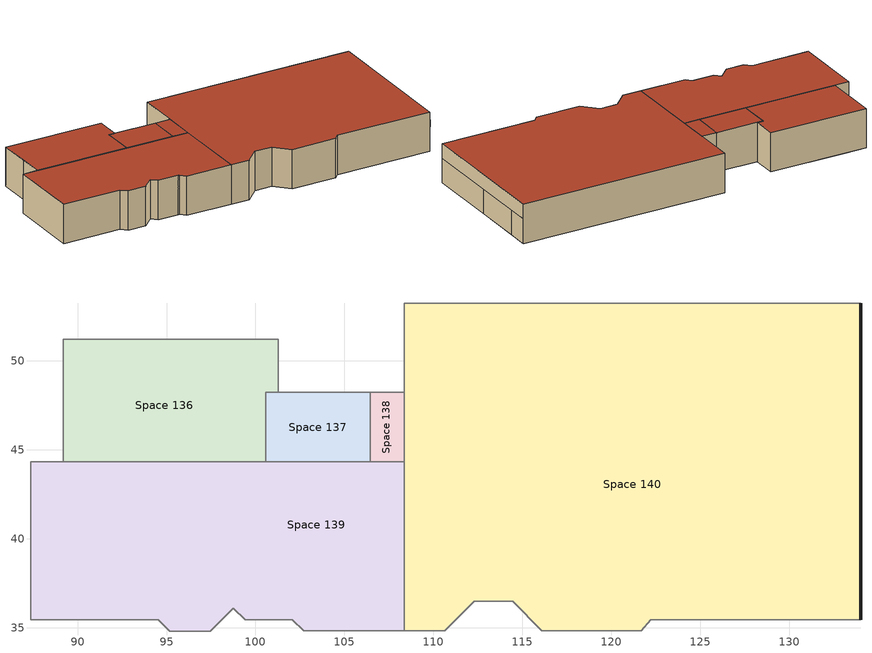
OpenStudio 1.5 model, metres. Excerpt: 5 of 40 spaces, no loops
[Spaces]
Space 136
 floor to Space 110: 101.29,51.21 101.29,50.66 91.84,50.66 91.84,51.21 z4.3
 floor to Space 109: 101.29,50.66 101.29,48.23 100.57,48.23 100.57,44.32 89.19,44.32 89.19,50.66 z4.3
 floor ground: 91.84,51.21 91.84,50.66 89.19,50.66 89.19,51.21 z4.3
 wall to Space 135: 89.19,51.21 89.19,47.44 z4.3:9.1
 wall to Space 134: 101.29,48.23 101.29,51.21 89.19,51.21 / 89.19,47.44 89.19,44.32 z4.3:9.1
 wall to Space 137: 100.57,44.32 100.57,48.23 101.29,48.23 z4.3:9.1
 wall to Space 139: 89.19,44.32 100.57,44.32 z4.3:9.1
 roof outside (Gym - Roof): 100.57,44.32 100.57,48.23 101.29,48.23 101.29,51.21 89.19,51.21 89.19,44.32 z9.1
Space 137
 floor to Space 109: 106.44,48.23 106.44,44.32 100.57,44.32 100.57,48.23 z4.3
 wall to Space 134: 106.44,48.23 101.29,48.23 z4.3:9.1
 wall to Space 138: 106.44,44.32 106.44,48.23 z4.3:9.1
 wall to Space 139: 100.57,44.32 106.44,44.32 z4.3:9.1
 roof outside (Gym - Roof): 106.44,44.32 106.44,48.23 100.57,48.23 100.57,44.32 z9.1
Space 138
 floor to Space 109: 108.35,48.23 108.35,44.32 106.44,44.32 106.44,48.23 z4.3
 wall to Space 134: 108.35,48.23 106.44,48.23 z4.3:9.1
 wall to Space 140: 108.35,44.32 108.35,48.23 z4.3:9.1
 wall to Space 139: 106.44,44.32 108.35,44.32 z4.3:9.1
 roof outside (Gym - Roof): 108.35,44.32 108.35,48.23 106.44,48.23 106.44,44.32 z9.1
Space 139
 floor to Space 107: 108.35,39.82 108.35,34.82 102.71,34.82 102.08,35.45 101.97,35.45 101.97,39.82 z4.3
 floor to Space 106: 98.48,40.54 98.48,36.37 98.76,36.09 97.46,34.81 95.19,34.81 94.53,35.45 87.37,35.45 87.38,40.54 z4.3
 floor to Space 109: 108.35,44.32 108.35,39.82 101.97,39.82 101.97,35.45 99.44,35.45 98.76,36.09 98.48,36.37 98.48,40.54 87.38,40.54 87.38,44.32 z4.3
 wall to Space 103: 87.38,44.32 87.37,35.45 z4.3:9.1
 wall to Space 140: 108.35,34.82 108.35,44.32 z4.3:9.1
 wall to Space 101: 87.37,35.45 94.53,35.45 95.19,34.81 97.46,34.81 98.76,36.09 99.44,35.45 101.97,35.45 102.08,35.45 102.71,34.82 108.35,34.82 z4.3:9.1
 wall to Space 134: 89.19,44.32 87.38,44.32 z4.3:9.1
 roof outside (Gym - Roof): 97.46,34.81 98.76,36.09 99.44,35.45 102.08,35.45 102.71,34.82 108.35,34.82 108.35,44.32 87.38,44.32 87.37,35.45 94.53,35.45 95.19,34.81 z9.1
Space 140
 floor to Space 107: 114.48,39.82 114.48,39.32 122.22,39.32 122.22,35.45 121.69,34.83 116.1,34.83 114.46,36.48 112.3,36.48 110.64,34.82 108.35,34.82 108.35,39.82 z4.3
 floor to Space 110: 134.02,53.25 134.02,44.55 131.42,44.54 131.42,50.66 108.35,50.66 108.35,53.25 z4.3; 134.02,44.55 134.02,44.54 131.42,44.54 z4.3
 floor to Space 109: 131.42,50.66 131.42,44.54 134.02,44.54 134.02,35.45 122.22,35.45 122.22,39.32 114.48,39.32 114.48,39.82 108.35,39.82 108.35,50.66 z4.3
 wall outside: 134.02,35.45 134.02,53.25 z7.3:9.1
 wall to Space 104: 134.02,53.25 108.35,53.25 z4.3:9.1
 wall to Space 101: 108.35,34.82 110.64,34.82 112.3,36.48 114.46,36.48 116.1,34.83 121.69,34.83 122.22,35.45 134.02,35.45 z4.3:9.1
 wall to Space 134: 108.35,53.25 108.35,48.23 z4.3:9.1
 wall to Space 108: 134.02,35.45 134.02,44.54 134.02,50.68 z4.3:7.3
 wall to Space 115: 134.02,50.68 134.02,53.25 z4.3:7.3
 roof outside (Gym - Roof): 110.64,34.82 112.3,36.48 114.46,36.48 116.1,34.83 121.69,34.83 122.22,35.45 134.02,35.45 134.02,53.25 108.35,53.25 108.35,34.82 z9.1
[Building]
Medium Office: North Axis {deg}=-90; Nominal Floor to Floor Height {m}=3; Default Construction Set=ASHRAE 189.1-2009 ClimateZone 4-5 (mdoff) ConstSet; Default Schedule Set=Cold Lake Rec Centre
[ClimateZones]
Climate Zone Institution Name 1=ASHRAE; Climate Zone Document Name 1=ANSI/ASHRAE Standard 169; Climate Zone Document Year 1=2006; Climate Zone Institution Name 2=CEC; Climate Zone Document Name 2=California Climate Zone Descriptions; Climate Zone Document Year 2=1995
[Site]
Site 1: Latitude {deg}=53.53; Longitude {deg}=-114.1; Time Zone {hr}=-7; Elevation {m}=723
[SizingPeriod:DesignDay] Barometric Pressure {Pa}=92936; Wind Direction {deg}=180; Sky Clearness=0; Rain Indicator=0; Snow Indicator=0; Day of Month=21; Daylight Saving Time Indicator=0; Dry-Bulb Temperature Range Modifier Type=DefaultMultipliers
Name | Maximum Dry-Bulb Temperature {C} | Daily Dry-Bulb Temperature Range {deltaC} | Humidity Indicating Conditions at Maximum Dry-Bulb {BasedOnField A3} | Wind Speed {m/s} | Month | Day Type | Humidity Indicating Type | Solar Model Indicator | ASHRAE Taub | ASHRAE Taud
Edmonton Stony Plain Ann Clg .4% Condns Enth=>MDB | 25.6 | 12 | 57100 | 3.8 | 7 | SummerDesignDay | Enthalpy | ASHRAETau | 0.353 | 2.369
Edmonton Stony Plain Ann Clg .4% Condns WB=>MDB | 25.3 | 12 | 19 | 3.8 | 7 | SummerDesignDay | Wetbulb | ASHRAETau | 0.353 | 2.369
Edmonton Stony Plain Ann Hum_n 99.6% Condns DP=>MCDB | -32.4 | 0 | -37.7 | 1.9 | 1 | WinterDesignDay | Dewpoint | ASHRAEClearSky
Edmonton Stony Plain Ann Htg 99.6% Condns DB | -32.5 | 0 | -32.5 | 1.9 | 1 | WinterDesignDay | Wetbulb | ASHRAEClearSky
[Construction]
000 ExtSlabCarpet 4in ClimateZone 1-8: MAT-CC05 4 HW CONCRETE, CP02 CARPET PAD
000 Exterior Door: 000 F08 Metal surface, 000 I01 25mm insulation board
000 Exterior Window: 000 Clear 3mm, 000 Air 13mm, 000 Clear 3mm
000 Interior Ceiling: 000 M11 100mm lightweight concrete, 000 F05 Ceiling air space resistance, 000 F16 Acoustic tile
000 Interior Door; 000 Interior Partition: 000 G05 25mm wood
000 Interior Floor: 000 F16 Acoustic tile, 000 F05 Ceiling air space resistance, 000 M11 100mm lightweight concrete
000 Interior Wall: 000 G01a 19mm gypsum board, 000 F04 Wall air space resistance, 000 G01a 19mm gypsum board
000 Interior Window: 000 Clear 3mm
ASHRAE 189.1-2009 ExtRoof IEAD ClimateZone 2-5: Roof Membrane, Roof Insulation [21], Metal Decking
ASHRAE 189.1-2009 ExtWall SteelFrame ClimateZone 4-8: MAT-SHEATH, Wall Insulation [39], 1/2IN Gypsum
ASHRAE 189.1-2009 ExtWindow ClimateZone 4-5: Theoretical Glass [207]
Gym - Roof: Roof Membrane, Wall Insulation RSI 5.57, 000 G01a 19mm gypsum board, 000 G05 25mm wood, Metal Decking
[DefaultConstructionSet]
ASHRAE 189.1-2009 ClimateZone 4-5 (mdoff) ConstSet: Default Exterior Surface Constructions=ASHRAE 189.1-2009 ClimateZone 4-5 (mdoff) Exterior DefSurfCons; Default Interior Surface Constructions=000 Interior DefSurfCons; Default Ground Contact Surface Constructions=000 Ground DefSurfCons; Default Exterior SubSurface Constructions=ASHRAE 189.1-2009 ClimateZone 4-5 (mdoff) Exterior DefSubCons; Default Interior SubSurface Constructions=000 Interior DefSubCons; Interior Partition Construction=000 Interior Partition
[DefaultSubSurfaceConstructions] Glass Door Construction=000 Exterior Window; Skylight Construction=000 Exterior Window; Tubular Daylight Dome Construction=000 Interior Window; Tubular Daylight Diffuser Construction=000 Interior Window
Name | Fixed Window Construction | Operable Window Construction | Door Construction
000 Interior DefSubCons | 000 Interior Window | 000 Interior Window | 000 Interior Door
ASHRAE 189.1-2009 ClimateZone 4-5 (mdoff) Exterior DefSubCons | ASHRAE 189.1-2009 ExtWindow ClimateZone 4-5 | ASHRAE 189.1-2009 ExtWindow ClimateZone 4-5 | 000 Exterior Door
[DefaultSurfaceConstructions]
Name | Floor Construction | Wall Construction | Roof Ceiling Construction
000 Ground DefSurfCons | 000 ExtSlabCarpet 4in ClimateZone 1-8 | 000 ExtSlabCarpet 4in ClimateZone 1-8 | 000 ExtSlabCarpet 4in ClimateZone 1-8
000 Interior DefSurfCons | 000 Interior Floor | 000 Interior Wall | 000 Interior Ceiling
ASHRAE 189.1-2009 ClimateZone 4-5 (mdoff) Exterior DefSurfCons | 000 ExtSlabCarpet 4in ClimateZone 1-8 | ASHRAE 189.1-2009 ExtWall SteelFrame ClimateZone 4-8 | ASHRAE 189.1-2009 ExtRoof IEAD ClimateZone 2-5
[Material]
Name | Roughness | Thickness | Conductivity | Density | Specific Heat | Thermal Absorptance | Solar Absorptance | Visible Absorptance
000 F08 Metal surface | Smooth | 0.0008 | 45.28 | 7824 | 500 | 0.9 | 0.7
000 F16 Acoustic tile | MediumSmooth | 0.0191 | 0.06 | 368 | 590
000 G01a 19mm gypsum board | MediumSmooth | 0.019 | 0.16 | 800 | 1090
000 G05 25mm wood | MediumSmooth | 0.0254 | 0.15 | 608 | 1630
000 I01 25mm insulation board | MediumRough | 0.0254 | 0.03 | 43 | 1210
000 M11 100mm lightweight concrete | MediumRough | 0.1016 | 0.53 | 1280 | 840
1/2IN Gypsum | Smooth | 0.0127 | 0.16 | 784.9 | 830 | 0.9 | 0.92 | 0.92
MAT-CC05 4 HW CONCRETE | Rough | 0.1016 | 0.3846 | 2240 | 836.8 | 0.9 | 0.7 | 0.7
Metal Decking | MediumSmooth | 0.0015 | 45.006 | 7680 | 418.4 | 0.9 | 0.7 | 0.3
Roof Insulation [21] | MediumRough | 0.2105 | 0.049 | 265 | 836.8 | 0.9 | 0.7 | 0.7
Roof Membrane | VeryRough | 0.0095 | 0.16 | 1121.29 | 1460 | 0.9 | 0.7 | 0.7
Wall Insulation [39] | MediumRough | 0.1184 | 0.045 | 265 | 836.8 | 0.9 | 0.7 | 0.7
Wall Insulation RSI 5.57 | MediumRough | 0.25065 | 0.045 | 265 | 836.8 | 0.9 | 0.7 | 0.7
[Material:AirGap]
Name | Thermal Resistance
000 F04 Wall air space resistance | 0.15
000 F05 Ceiling air space resistance | 0.18
[Material:NoMass] Thermal Absorptance=0.9; Solar Absorptance=0.7
Name | Roughness | Thermal Resistance | Visible Absorptance
CP02 CARPET PAD | VeryRough | 0.2165 | 0.8
MAT-SHEATH | Rough | 0.3626 | 0.7
[WindowMaterial:Gas]
000 Air 13mm: Gas Type=Air; Thickness=0.0127
[WindowMaterial:Glazing] Optical Data Type=SpectralAverage; Thickness=0.003; Infrared Transmittance at Normal Incidence=0
Name | Solar Transmittance at Normal Incidence | Front Side Solar Reflectance at Normal Incidence | Back Side Solar Reflectance at Normal Incidence | Visible Transmittance at Normal Incidence | Front Side Visible Reflectance at Normal Incidence | Back Side Visible Reflectance at Normal Incidence | Front Side Infrared Hemispherical Emissivity | Back Side Infrared Hemispherical Emissivity | Conductivity | Dirt Correction Factor for Solar and Visible Transmittance | Solar Diffusing
000 Clear 3mm | 0.837 | 0.075 | 0.075 | 0.898 | 0.081 | 0.081 | 0.84 | 0.84 | 0.9
Theoretical Glass [207] | 0.3311 | 0.6189 | 0.6189 | 0.44 | 0.51 | 0.51 | 0.9 | 0.9 | 0.0133 | 1 | No
[ThermostatSetpoint:DualSetpoint] Heating Setpoint Temperature Schedule=Rec Centre Heating Temp; Cooling Setpoint Temperature Schedule=Rec Centre Cooling Temp
Thermostat Setpoint Dual Setpoint 13; Thermostat Setpoint Dual Setpoint 14; Thermostat Setpoint Dual Setpoint 15; Thermostat Setpoint Dual Setpoint 37
[DesignSpecification:OutdoorAir] Outdoor Air Flow per Floor Area {m3/s-m2}=0
MNECB-Service and Common-Mechanical/electrical room: Outdoor Air Flow per Person {m3/s-person}=0.05
MNECB-Assembly-Recreational Sport area: Outdoor Air Flow per Person {m3/s-person}=0.01; Outdoor Air Flow Rate {m3/s}=0; Outdoor Air Flow Air Changes per Hour {1/hr}=0; Outdoor Air Flow Rate Fraction Schedule=Always On
MNECB-Office-Enclosed Offices Category 1; MNECB-Assembly-Conference/meeting-sched-C: Outdoor Air Flow per Person {m3/s-person}=0.01
MNECB-Service and Common-Toilet and Washrooms: Outdoor Air Flow per Person {m3/s-person}=0.03
[BuildingStory]
Building Story 2: Nominal Z Coordinate {m}=0; Nominal Floor to Floor Height {m}=4.3
[Space] Building Story=Building Story 2
Name | Space Type | Thermal Zone
Space 136 | MNECB-Assembly-Conference/meeting-sched-C | MZ13 - Meeting
Space 137 | MNECB-Service and Common-Mechanical/electrical room | MZ14 - Mech
Space 138 | MNECB-Service and Common-Toilet and Washrooms | MZ14 - Mech
Space 139 | MNECB-Office-Enclosed Offices Category 1 | MZ15 - Offices
Space 140 | Main Gym (2nd Flr) Activity Area | MZ16 - Fitness
[SpaceType]
Name | Default Schedule Set | Design Specification Outdoor Air Object
MNECB-Service and Common-Mechanical/electrical room | Cold Lake Rec Centre | MNECB-Service and Common-Mechanical/electrical room
MNECB-Assembly-Recreational Sport area | Cold Lake Rec Centre | MNECB-Assembly-Recreational Sport area
MNECB-Office-Enclosed Offices Category 1 | Cold Lake Rec Centre | MNECB-Office-Enclosed Offices Category 1
MNECB-Service and Common-Toilet and Washrooms | Cold Lake Rec Centre | MNECB-Service and Common-Toilet and Washrooms
MNECB-Assembly-Conference/meeting-sched-C | Cold Lake Rec Centre | MNECB-Assembly-Conference/meeting-sched-C
Main Gym (2nd Flr) Activity Area |  | MNECB-Assembly-Recreational Sport area
[People]
Name | People Definition | Space or SpaceType | Activity Level Schedule | Number of People Schedule
MNECB-Service and Common-Mechanical/electrical room-sched-*-people | MNECB-Service and Common-Mechanical/electrical room-sched-*-people_def | MNECB-Service and Common-Mechanical/electrical room | Rec Centre Activity (light)
MNECB-Assembly-Recreational Sport area-sched-I-people | MNECB-Assembly-Recreational Sports Area-sched-I-people_def | MNECB-Assembly-Recreational Sport area | Rec Centre Activity (high)
MNECB-Office-Enclosed Offices Category 1-sched-A-people | MNECB-Office-Enclosed offices Category 1-sched-A-people_def | MNECB-Office-Enclosed Offices Category 1 | Rec Centre Activity (light) | Office Occupancy
MNECB-Service and Common-Toilet and Washrooms-sched-*-people | MNECB-Service and Common-Toilet and Washrooms-sched-*-people_def | MNECB-Service and Common-Toilet and Washrooms | Rec Centre Activity (light)
MNECB-Assembly-Conference/meeting-sched-C-people | MNECB-Assembly-Conference/Meeting-sched-C-people_def | MNECB-Assembly-Conference/meeting-sched-C | Rec Centre Activity (light)
People 7 | Main Gym (2nd Flr) occupancy | Main Gym (2nd Flr) Activity Area | Rec Centre Activity (high) | Activity Rooms and Gyms Occupancy
[Lights]
Name | Lights Definition | Space or SpaceType | Schedule
MNECB-Service and Common-Mechanical/electrical room-sched-*-lights | MNECB-Service and Common-Mechanical/electrical room-sched-*-lighting_W_per_m2_def | MNECB-Service and Common-Mechanical/electrical room
MNECB-Assembly-Recreational Sport area-sched-I-lights | MNECB- Assembly -Recreational Sports Area-sched-I-lighting_W_per_m2_def | MNECB-Assembly-Recreational Sport area
MNECB-Office-Enclosed Offices Category 1-sched-A-lights | MNECB-Office-Enclosed offices category 1-sched-A-lighting_W_per_m2_def | MNECB-Office-Enclosed Offices Category 1 | Office Occupancy
MNECB-Service and Common-Toilet and Washrooms-sched-*-lights | MNECB-Service and Common-Toilet and Washrooms-sched-*-lighting_W_per_m2_def | MNECB-Service and Common-Toilet and Washrooms
MNECB-Assembly-Conference/meeting-sched-C-lights | MNECB- Assembly -Conference/Meeting-sched-C-lighting_W_per_m2_def | MNECB-Assembly-Conference/meeting-sched-C
Lights 7 | MNECB- Assembly -Recreational Sports Area-sched-I-lighting_W_per_m2_def | Main Gym (2nd Flr) Activity Area | Activity Rooms and Gyms Occupancy
[ElectricEquipment]
Name | Electric Equipment Definition | Space or SpaceType | Schedule
MNECB-Service and Common-Mechanical/electrical room-sched-*-elec | MNECB-Service and Common-Mechanical/electrical room-sched-*-equipment_W_per_m2_def | MNECB-Service and Common-Mechanical/electrical room
MNECB-Assembly-Recreational Sport area-sched-I-elec | MNECB-Assembly-Recreational Sports Area-sched-I-equipment_W_per_m2_def | MNECB-Assembly-Recreational Sport area
MNECB-Office-Enclosed Offices Category 1-sched-A-elec | MNECB-Office-Enclosed offices category 1-sched-A-equipment_W_per_m2_def | MNECB-Office-Enclosed Offices Category 1 | Office Occupancy
MNECB-Service and Common-Toilet and Washrooms-sched-*-elec | MNECB-Service and Common-Toilet and Washrooms-sched-*-equipment_W_per_m2_def | MNECB-Service and Common-Toilet and Washrooms
MNECB-Assembly-Conference/meeting-sched-C-equipment | MNECB-Assembly-Conference/Meeting-sched-C-equipment_W_per_m2_def 1 | MNECB-Assembly-Conference/meeting-sched-C
Electric Equipment 7 | MNECB-Assembly-Recreational Sports Area-sched-I-equipment_W_per_m2_def | Main Gym (2nd Flr) Activity Area | Activity Rooms and Gyms Occupancy
[HotWaterEquipment]
Name | Hot Water Equipment Definition | Space or SpaceType
NECB-Electrical/Mechanical-sched-*-hw | NECB-Electrical/Mechanical-sched-*-hw_def | MNECB-Service and Common-Mechanical/electrical room
NECB-Exercise centre-sched-B-hw | NECB-Exercise centre-sched-B-hw_def | MNECB-Assembly-Recreational Sport area
NECB-Office - enclosed-sched-A-hw | NECB-Office - enclosed-sched-A-hw_def | MNECB-Office-Enclosed Offices Category 1
NECB-Washroom-sched-*-hw | NECB-Washroom-sched-*-hw_def | MNECB-Service and Common-Toilet and Washrooms
NECB-Conf./meet./multi-purpose-sched-C-hw | NECB-Conf./meet./multi-purpose-sched-C-hw_def | MNECB-Assembly-Conference/meeting-sched-C
[HotWaterEquipment:Definition] Design Level Calculation Method=Watts/Person
Name | Watts per Person {W/Person}
NECB-Electrical/Mechanical-sched-*-hw_def; NECB-Washroom-sched-*-hw_def | 0
NECB-Exercise centre-sched-B-hw_def; NECB-Office - enclosed-sched-A-hw_def | 90
NECB-Conf./meet./multi-purpose-sched-C-hw_def | 45
[ThermalZone] Use Ideal Air Loads=No
Name | Multiplier | Thermostat
MZ16 - Fitness | 1 | Thermostat Setpoint Dual Setpoint 13
MZ15 - Offices |  | Thermostat Setpoint Dual Setpoint 14
MZ14 - Mech |  | Thermostat Setpoint Dual Setpoint 37
MZ13 - Meeting |  | Thermostat Setpoint Dual Setpoint 15
[DefaultScheduleSet]
Cold Lake Rec Centre: Hours of Operation Schedule=Rec Centre Fans; Number of People Schedule=Rec Centre Occ; Lighting Schedule=Rec Centre lights; Electric Equipment Schedule=Rec Centre Equipment; Gas Equipment Schedule=Rec Centre Equipment; Hot Water Equipment Schedule=Rec Centre Hot Water; Steam Equipment Schedule=Rec Centre Equipment; Other Equipment Schedule=Rec Centre Equipment
[SpaceInfiltration:DesignFlowRate] Schedule=Always On; Design Flow Rate Calculation Method=Flow/ExteriorArea; Design Flow Rate {m3/s}=0; Flow per Exterior Surface Area {m3/s-m2}=0.00035
Name | Space or SpaceType | Flow per Space Floor Area {m3/s-m2} | Air Changes per Hour {1/hr}
Space Infiltration Design Flow Rate 2 | MNECB-Assembly-Conference/meeting-sched-C
Space Infiltration Design Flow Rate 5 | MNECB-Service and Common-Mechanical/electrical room
Space Infiltration Design Flow Rate 6 | MNECB-Assembly-Recreational Sport area | 0
Space Infiltration Design Flow Rate 14 | MNECB-Office-Enclosed Offices Category 1
Space Infiltration Design Flow Rate 21 | MNECB-Service and Common-Toilet and Washrooms | 0
Space Infiltration Design Flow Rate 24 | Main Gym (2nd Flr) Activity Area | 0 | 0
[People:Definition] Fraction Radiant=0.3
Name | Number of People Calculation Method | Space Floor Area per Person {m2/person} | Carbon Dioxide Generation Rate {m3/s-W} | Sensible Heat Fraction | Number of People {people}
MNECB-Assembly-Conference/Meeting-sched-C-people_def | Area/Person | 5 | 3.8e-008
MNECB-Service and Common-Mechanical/electrical room-sched-*-people_def | Area/Person | 200
MNECB-Assembly-Recreational Sports Area-sched-I-people_def | Area/Person | 5 | 3.8e-008 | Autocalculate
MNECB-Office-Enclosed offices Category 1-sched-A-people_def | Area/Person | 20
MNECB-Service and Common-Toilet and Washrooms-sched-*-people_def | Area/Person | 30 | 3.8e-008 | Autocalculate
Main Gym (2nd Flr) occupancy | People |  |  |  | 55
[Lights:Definition] Design Level Calculation Method=Watts/Area; Fraction Radiant=0; Fraction Visible=0; Return Air Fraction=0
Name | Watts per Space Floor Area {W/m2}
MNECB- Assembly -Conference/Meeting-sched-C-lighting_W_per_m2_def; MNECB-Office-Enclosed offices category 1-sched-A-lighting_W_per_m2_def | 19.4
MNECB-Service and Common-Mechanical/electrical room-sched-*-lighting_W_per_m2_def | 7.5
MNECB- Assembly -Recreational Sports Area-sched-I-lighting_W_per_m2_def | 13
MNECB-Service and Common-Toilet and Washrooms-sched-*-lighting_W_per_m2_def | 8.7
[ElectricEquipment:Definition] Design Level Calculation Method=Watts/Area; Fraction Radiant=0; Fraction Lost=0
Name | Watts per Space Floor Area {W/m2} | Fraction Latent
MNECB-Assembly-Conference/Meeting-sched-C-equipment_W_per_m2_def 1 | 1
MNECB-Service and Common-Mechanical/electrical room-sched-*-equipment_W_per_m2_def; MNECB-Assembly-Recreational Sports Area-sched-I-equipment_W_per_m2_def; MNECB-Service and Common-Toilet and Washrooms-sched-*-equipment_W_per_m2_def | 1 | 0
MNECB-Office-Enclosed offices category 1-sched-A-equipment_W_per_m2_def | 7.5 | 0
[Schedule:Ruleset]
Name | Default Day Schedule | Summer Design Day Schedule | Winter Design Day Schedule
Always On | Always On Default Schedule | Always On Summer Design Day | Always On Winter Design Day
Rec Centre Fans | Schedule Day 79
Rec Centre Occ | Schedule Day 77
Rec Centre lights | Schedule Day 78
Rec Centre Equipment | Schedule Day 81
Rec Centre Hot Water | Schedule Day 80
Rec Centre Heating Temp | Schedule Day 84 | Schedule Day 89 | Schedule Day 90
Office Occupancy | Schedule Day 6 |  | Schedule Day 91
Activity Rooms and Gyms Occupancy | Schedule Day 7 |  | Schedule Day 92
Rec Centre Activity (light) | Schedule Day 22
Rec Centre Activity (high) | Schedule Day 23
Rec Centre Cooling Temp | Schedule Day 38 | Schedule Day 95 | Schedule Day 96
[Schedule:Day]
Always On Default Schedule; Always On Winter Design Day; Always On Summer Design Day: 24, 0, 1
Schedule Day 79: 5, 0, 0, 23, 0, 1, 24, 0, 0
Schedule Day 77: 5, 0, 0, 6, 0, 0.2, 7, 30, 0.8, 12, 0, 0.325664, 13, 0, 0.8, 16, 0, 0.33, 21, 30, 0.8, 22, 0, 0.33, 23, 0, 0.2, 24, 0, 0
Schedule Day 78: 5, 0, 0, 6, 0, 0.2, 7, 30, 0.8, 12, 0, 0.33, 13, 0, 0.8, 16, 0, 0.33, 21, 45, 0.8, 22, 0, 0.33, 23, 0, 0.2, 24, 0, 0
Schedule Day 81: 5, 0, 0.0507378, 6, 0, 0.2, 7, 30, 0.8, 12, 0, 0.33, 13, 0, 0.8, 16, 0, 0.33, 21, 30, 0.8, 22, 0, 0.33, 23, 0, 0.2, 24, 0, 0.0507378
Schedule Day 80: 5, 0, 0, 6, 0, 0.2, 7, 30, 0.8, 12, 0, 0.33, 13, 0, 0.8, 16, 0, 0.33, 21, 30, 0.8, 22, 0, 0.33, 23, 0, 0.2, 24, 0, 0
Schedule Day 84; Schedule Day 90; Schedule Day 26; Schedule Day 28; Schedule Day 96: 24, 0, 20
Schedule Day 89; Schedule Day 95; Schedule Day 41: 24, 0, 24
Schedule Day 6: 7, 0, 0, 16, 0, 1, 24, 0, 0
Schedule Day 91; Schedule Day 7; Schedule Day 92: 24, 0, 0
Schedule Day 14: 9, 0, 0, 20, 0, 1, 24, 0, 0
Schedule Day 15: 6, 0, 0, 21, 0, 1, 24, 0, 0
Schedule Day 22: 24, 0, 130
Schedule Day 23: 24, 0, 500
Schedule Day 27: 24, 0, 5
Schedule Day 38; Schedule Day 39; Schedule Day 42: 24, 0, 99
[Schedule:Rule]
Name | Schedule Ruleset | Rule Order | Day Schedule | Apply Sunday | Apply Monday | Apply Tuesday | Apply Wednesday | Apply Thursday | Apply Friday | Apply Saturday | Date Specification Type | Start Month | Start Day | End Month | End Day
Schedule Rule 1 | Activity Rooms and Gyms Occupancy | 1 | Schedule Day 14 | Yes | No | No | No | No | No | Yes
Schedule Rule 2 | Activity Rooms and Gyms Occupancy | 0 | Schedule Day 15 |  | Yes | Yes | Yes | Yes | Yes
Schedule Rule 3 | Rec Centre Heating Temp | 2 | Schedule Day 26 | Yes | Yes | Yes | Yes | Yes | Yes | Yes | DateRange | 10 | 1 | 12 | 30
Schedule Rule 4 | Rec Centre Heating Temp | 1 | Schedule Day 27 | Yes | Yes | Yes | Yes | Yes | Yes | Yes | DateRange | 6 | 1 | 9 | 30
Schedule Rule 5 | Rec Centre Heating Temp | 0 | Schedule Day 28 | Yes | Yes | Yes | Yes | Yes | Yes | Yes | DateRange | 1 | 1 | 5 | 31
Schedule Rule 9 | Rec Centre Cooling Temp | 2 | Schedule Day 39 | Yes | Yes | Yes | Yes | Yes | Yes | Yes | DateRange | 10 | 1 | 12 | 31
Schedule Rule 10 | Rec Centre Cooling Temp | 1 | Schedule Day 41 | Yes | Yes | Yes | Yes | Yes | Yes | Yes | DateRange | 6 | 1 | 9 | 30
Schedule Rule 11 | Rec Centre Cooling Temp | 0 | Schedule Day 42 | Yes | Yes | Yes | Yes | Yes | Yes | Yes | DateRange | 1 | 1 | 5 | 31
